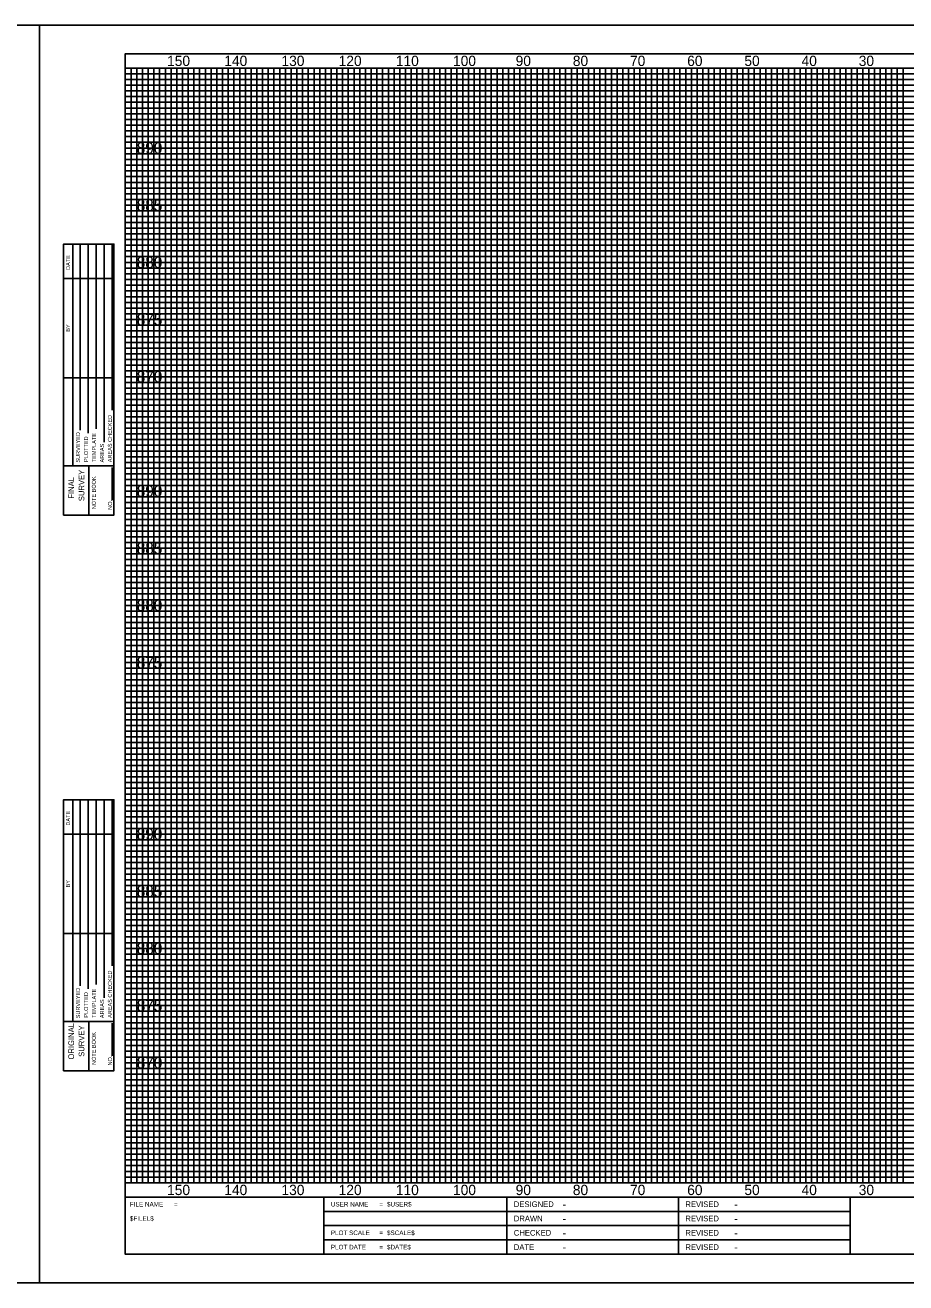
# Model space of a CAD drawing. Extents: x -26 to 24680, y -10 to 21582.
# Drawn here: x 22637.5 to 22791.5, y 5798.5 to 6018.5 of the extents above; entities that cross this region are included whole.
import ezdxf

# ---------------------------------------------------------------- set-up
doc = ezdxf.new("R2010")
doc.units = 0
for name, color, linetype in [('Sheets_General Details', 7, 'Continuous'), ('Sheets_Minor Grid', 7, 'Continuous'), ('Sheets_Printer Plotting Border', 7, 'Continuous')]:
    doc.layers.add(name, color=color, linetype=linetype)

msp = doc.modelspace()

# ---------------------------------------------------------------- linework, layer by layer
at = {"layer": 'Sheets_General Details'}
for p, q in [((22300.03, 6018.52), (22640.03, 6018.52)), ((22640.01, 6018.52), (22640.03, 6018.52)), ((22640.03, 6018.52), (22640.03, 5798.52)), ((22640.03, 6018.52), (22980.03, 6018.52)), ((22640.03, 5798.52), (22640.03, 6018.52)), ((22655.03, 6011.02), (22975.03, 6011.02)), ((22645.83, 5941.42), (22645.83, 5980.22)), ((22647.13, 5947.67), (22647.13, 5980.13)), ((22648.53, 5947.14), (22648.53, 5980.14)), ((22649.93, 5947.92), (22649.93, 5980.14)), ((22651.33, 5945.59), (22651.33, 5980.13)), ((22652.73, 5951.17), (22652.73, 5980.07)), ((22644.23, 5974.22), (22653.03, 5974.22)), ((22644.23, 5956.82), (22653.03, 5956.82)), ((22644.23, 5941.42), (22653.03, 5941.42)), ((22648.63, 5932.82), (22648.63, 5941.42)), ((22652.73, 5935.44), (22652.73, 5941.15)), ((22645.83, 5844.22), (22645.83, 5883.02)), ((22647.13, 5850.47), (22647.13, 5882.93)), ((22648.53, 5849.94), (22648.53, 5882.94)), ((22649.93, 5850.72), (22649.93, 5882.94)), ((22651.33, 5848.39), (22651.33, 5882.93)), ((22652.73, 5853.97), (22652.73, 5882.87)), ((22644.23, 5877.02), (22653.03, 5877.02)), ((22644.23, 5859.62), (22653.03, 5859.62)), ((22644.23, 5844.22), (22653.03, 5844.22)), ((22648.63, 5835.62), (22648.63, 5844.22)), ((22652.73, 5838.24), (22652.73, 5843.95)), ((22655.03, 5816.02), (22975.03, 5816.02)), ((22655.03, 5813.52), (22975.03, 5813.52)), ((22689.77, 5813.52), (22689.77, 5803.52)), ((22721.77, 5813.52), (22721.77, 5803.52)), ((22751.77, 5813.52), (22751.77, 5803.52)), ((22781.77, 5813.52), (22781.77, 5803.52)), ((22689.77, 5811.02), (22781.77, 5811.02)), ((22689.77, 5808.52), (22781.77, 5808.52)), ((22689.77, 5806.02), (22781.77, 5806.02)), ((22640.03, 5798.52), (22300.03, 5798.52)), ((22980.03, 5798.52), (22640.03, 5798.52))]:
    msp.add_line(p, q, dxfattribs=at)
for points in [[(22975.03, 5803.52), (22655.03, 5803.52), (22655.03, 6013.52), (22975.03, 6013.52)], [(22644.23, 5932.82), (22644.23, 5980.22), (22653.03, 5980.22), (22653.03, 5932.82)], [(22644.23, 5835.62), (22644.23, 5883.02), (22653.03, 5883.02), (22653.03, 5835.62)]]:
    msp.add_lwpolyline(points, close=True, dxfattribs=at)
for points in [[(22665.03, 6011.02), (22665.03, 5816.02), (22655.03, 5816.02)], [(22685.03, 6011.02), (22685.03, 5816.02), (22675.03, 5816.02), (22675.03, 6011.02)], [(22705.03, 6011.02), (22705.03, 5816.02), (22695.03, 5816.02), (22695.03, 6011.02)], [(22725.03, 6011.02), (22725.03, 5816.02), (22715.03, 5816.02), (22715.03, 6011.02)], [(22745.03, 6011.02), (22745.03, 5816.02), (22735.03, 5816.02), (22735.03, 6011.02)], [(22765.03, 6011.02), (22765.03, 5816.02), (22755.03, 5816.02), (22755.03, 6011.02)], [(22785.03, 6011.02), (22785.03, 5816.02), (22775.03, 5816.02), (22775.03, 6011.02)], [(22655.03, 5996.02), (22975.03, 5996.02), (22975.03, 6006.02), (22655.03, 6006.02)], [(22655.03, 5976.02), (22975.03, 5976.02), (22975.03, 5986.02), (22655.03, 5986.02)], [(22655.03, 5956.02), (22975.03, 5956.02), (22975.03, 5966.02), (22655.03, 5966.02)], [(22655.03, 5936.02), (22975.03, 5936.02), (22975.03, 5946.02), (22655.03, 5946.02)], [(22655.03, 5916.02), (22975.03, 5916.02), (22975.03, 5926.02), (22655.03, 5926.02)], [(22655.03, 5896.02), (22975.03, 5896.02), (22975.03, 5906.02), (22655.03, 5906.02)], [(22655.03, 5876.02), (22975.03, 5876.02), (22975.03, 5886.02), (22655.03, 5886.02)], [(22655.03, 5856.02), (22975.03, 5856.02), (22975.03, 5866.02), (22655.03, 5866.02)], [(22655.03, 5836.02), (22975.03, 5836.02), (22975.03, 5846.02), (22655.03, 5846.02)], [(22655.03, 5826.02), (22975.03, 5826.02), (22975.03, 5836.02), (22655.03, 5836.02)]]:
    msp.add_lwpolyline(points, dxfattribs=at)
at = {"layer": 'Sheets_Minor Grid'}
for points in [[(22655.03, 6010.02), (22975.03, 6010.02), (22975.03, 6011.02)], [(22656.48, 5816.02), (22656.03, 5816.02), (22656.03, 6011.02)], [(22658.03, 6011.02), (22658.03, 5816.02), (22657.03, 5816.02), (22657.03, 6011.02)], [(22660.03, 6011.02), (22660.03, 5816.02), (22659.03, 5816.02), (22659.03, 6011.02)], [(22662.03, 6011.02), (22662.03, 5816.02), (22661.03, 5816.02), (22661.03, 6011.02)], [(22664.03, 6011.02), (22664.03, 5816.02), (22663.03, 5816.02), (22663.03, 6011.02)], [(22667.03, 6011.02), (22667.03, 5816.02), (22666.03, 5816.02), (22666.03, 6011.02)], [(22669.03, 6011.02), (22669.03, 5816.02), (22668.03, 5816.02), (22668.03, 6011.02)], [(22671.03, 6011.02), (22671.03, 5816.02), (22670.03, 5816.02), (22670.03, 6011.02)], [(22673.03, 6011.02), (22673.03, 5816.02), (22672.03, 5816.02), (22672.03, 6011.02)], [(22676.03, 6011.02), (22676.03, 5816.02), (22674.03, 5816.02), (22674.03, 6011.02)], [(22678.03, 6011.02), (22678.03, 5816.02), (22677.03, 5816.02), (22677.03, 6011.02)], [(22680.03, 6011.02), (22680.03, 5816.02), (22679.03, 5816.02), (22679.03, 6011.02)], [(22682.03, 6011.02), (22682.03, 5816.02), (22681.03, 5816.02), (22681.03, 6011.02)], [(22684.03, 6011.02), (22684.03, 5816.02), (22683.03, 5816.02), (22683.03, 6011.02)], [(22687.03, 6011.02), (22687.03, 5816.02), (22686.03, 5816.02), (22686.03, 6011.02)], [(22689.03, 6011.02), (22689.03, 5816.02), (22688.03, 5816.02), (22688.03, 6011.02)], [(22691.03, 6011.02), (22691.03, 5816.02), (22690.03, 5816.02), (22690.03, 6011.02)], [(22693.03, 6011.02), (22693.03, 5816.02), (22692.03, 5816.02), (22692.03, 6011.02)], [(22696.03, 6011.02), (22696.03, 5816.02), (22694.03, 5816.02), (22694.03, 6011.02)], [(22698.03, 6011.02), (22698.03, 5816.02), (22697.03, 5816.02)], [(22697.03, 5816.02), (22697.03, 6011.02)], [(22700.03, 6011.02), (22700.03, 5816.02), (22699.03, 5816.02), (22699.03, 6011.02)], [(22702.03, 6011.02), (22702.03, 5816.02), (22701.03, 5816.02), (22701.03, 6011.02)], [(22704.03, 6011.02), (22704.03, 5816.02), (22703.03, 5816.02), (22703.03, 6011.02)], [(22707.03, 6011.02), (22707.03, 5816.02), (22706.03, 5816.02), (22706.03, 6011.02)], [(22709.03, 6011.02), (22709.03, 5816.02), (22708.03, 5816.02), (22708.03, 6011.02)], [(22711.03, 6011.02), (22711.03, 5816.02), (22710.03, 5816.02), (22710.03, 6011.02)], [(22713.03, 6011.02), (22713.03, 5816.02), (22712.03, 5816.02), (22712.03, 6011.02)], [(22716.03, 6011.02), (22716.03, 5816.02), (22714.03, 5816.02), (22714.03, 6011.02)], [(22718.03, 6011.02), (22718.03, 5816.02), (22717.03, 5816.02), (22717.03, 6011.02)], [(22720.03, 6011.02), (22720.03, 5816.02), (22719.03, 5816.02), (22719.03, 6011.02)], [(22722.03, 6011.02), (22722.03, 5816.02), (22721.03, 5816.02), (22721.03, 6011.02)], [(22724.03, 6011.02), (22724.03, 5816.02), (22723.03, 5816.02), (22723.03, 6011.02)], [(22727.03, 6011.02), (22727.03, 5816.02), (22726.03, 5816.02), (22726.03, 6011.02)], [(22729.03, 6011.02), (22729.03, 5816.02), (22728.03, 5816.02), (22728.03, 6011.02)], [(22731.03, 6011.02), (22731.03, 5816.02), (22730.03, 5816.02), (22730.03, 6011.02)], [(22733.03, 6011.02), (22733.03, 5816.02), (22732.03, 5816.02), (22732.03, 6011.02)], [(22736.03, 6011.02), (22736.03, 5816.02), (22734.03, 5816.02), (22734.03, 6011.02)], [(22738.03, 6011.02), (22738.03, 5816.02), (22737.03, 5816.02), (22737.03, 6011.02)], [(22740.03, 6011.02), (22740.03, 5816.02), (22739.03, 5816.02), (22739.03, 6011.02)], [(22742.03, 6011.02), (22742.03, 5816.02), (22741.03, 5816.02), (22741.03, 6011.02)], [(22744.03, 6011.02), (22744.03, 5816.02), (22743.03, 5816.02), (22743.03, 6011.02)], [(22747.03, 6011.02), (22747.03, 5816.02), (22746.03, 5816.02), (22746.03, 6011.02)], [(22749.03, 6011.02), (22749.03, 5816.02), (22748.03, 5816.02), (22748.03, 6011.02)], [(22751.03, 6011.02), (22751.03, 5816.02), (22750.03, 5816.02), (22750.03, 6011.02)], [(22753.03, 6011.02), (22753.03, 5816.02), (22752.03, 5816.02)], [(22752.03, 5816.02), (22752.03, 6011.02)], [(22756.03, 6011.02), (22756.03, 5816.02), (22754.03, 5816.02), (22754.03, 6011.02)], [(22758.03, 6011.02), (22758.03, 5816.02), (22757.03, 5816.02), (22757.03, 6011.02)], [(22760.03, 6011.02), (22760.03, 5816.02), (22759.03, 5816.02), (22759.03, 6011.02)], [(22762.03, 6011.02), (22762.03, 5816.02), (22761.03, 5816.02), (22761.03, 6011.02)], [(22764.03, 6011.02), (22764.03, 5816.02), (22763.03, 5816.02), (22763.03, 6011.02)], [(22767.03, 6011.02), (22767.03, 5816.02), (22766.03, 5816.02), (22766.03, 6011.02)], [(22769.03, 6011.02), (22769.03, 5816.02), (22768.03, 5816.02), (22768.03, 6011.02)], [(22771.03, 6011.02), (22771.03, 5816.02), (22770.03, 5816.02), (22770.03, 6011.02)], [(22773.03, 6011.02), (22773.03, 5816.02), (22772.03, 5816.02), (22772.03, 6011.02)], [(22776.03, 6011.02), (22776.03, 5816.02), (22774.03, 5816.02), (22774.03, 6011.02)], [(22778.03, 6011.02), (22778.03, 5816.02), (22777.03, 5816.02), (22777.03, 6011.02)], [(22780.03, 6011.02), (22780.03, 5816.02), (22779.03, 5816.02), (22779.03, 6011.02)], [(22782.03, 6011.02), (22782.03, 5816.02), (22781.03, 5816.02), (22781.03, 6011.02)], [(22784.03, 6011.02), (22784.03, 5816.02), (22783.03, 5816.02), (22783.03, 6011.02)], [(22787.03, 6011.02), (22787.03, 5816.02), (22786.03, 5816.02), (22786.03, 6011.02)], [(22789.03, 6011.02), (22789.03, 5816.02), (22788.03, 5816.02), (22788.03, 6011.02)], [(22791.03, 6011.02), (22791.03, 5816.02), (22790.03, 5816.02), (22790.03, 6011.02)], [(22655.03, 6008.02), (22975.03, 6008.02), (22975.03, 6009.02), (22655.03, 6009.02)], [(22655.03, 6005.02), (22975.03, 6005.02), (22975.03, 6007.02), (22655.03, 6007.02)], [(22655.03, 6003.02), (22975.03, 6003.02), (22975.03, 6004.02), (22655.03, 6004.02)], [(22655.03, 6001.02), (22975.03, 6001.02), (22975.03, 6002.02), (22655.03, 6002.02)], [(22655.03, 5999.02), (22975.03, 5999.02), (22975.03, 6000.02), (22655.03, 6000.02)], [(22655.03, 5997.02), (22975.03, 5997.02), (22975.03, 5998.02), (22655.03, 5998.02)], [(22655.03, 5994.02), (22975.03, 5994.02), (22975.03, 5995.02), (22655.03, 5995.02)], [(22655.03, 5992.02), (22975.03, 5992.02), (22975.03, 5993.02), (22655.03, 5993.02)], [(22655.03, 5990.02), (22975.03, 5990.02), (22975.03, 5991.02), (22655.03, 5991.02)], [(22655.03, 5988.02), (22975.03, 5988.02), (22975.03, 5989.02), (22655.03, 5989.02)], [(22655.03, 5985.02), (22975.03, 5985.02), (22975.03, 5987.02), (22655.03, 5987.02)], [(22655.03, 5983.02), (22975.03, 5983.02), (22975.03, 5984.02), (22655.03, 5984.02)], [(22655.03, 5981.02), (22975.03, 5981.02), (22975.03, 5982.02), (22655.03, 5982.02)], [(22655.03, 5979.02), (22975.03, 5979.02), (22975.03, 5980.02), (22655.03, 5980.02)], [(22655.03, 5977.02), (22975.03, 5977.02), (22975.03, 5978.02), (22655.03, 5978.02)], [(22655.03, 5974.02), (22975.03, 5974.02), (22975.03, 5975.02), (22655.03, 5975.02)], [(22655.03, 5972.02), (22975.03, 5972.02), (22975.03, 5973.02), (22655.03, 5973.02)], [(22655.03, 5970.02), (22975.03, 5970.02), (22975.03, 5971.02), (22655.03, 5971.02)], [(22655.03, 5968.02), (22975.03, 5968.02), (22975.03, 5969.02), (22655.03, 5969.02)], [(22655.03, 5965.02), (22975.03, 5965.02), (22975.03, 5967.02), (22655.03, 5967.02)], [(22655.03, 5963.02), (22975.03, 5963.02), (22975.03, 5964.02), (22655.03, 5964.02)], [(22655.03, 5961.02), (22975.03, 5961.02), (22975.03, 5962.02), (22655.03, 5962.02)], [(22655.03, 5959.02), (22975.03, 5959.02), (22975.03, 5960.02), (22655.03, 5960.02)], [(22655.03, 5957.02), (22975.03, 5957.02), (22975.03, 5958.02), (22655.03, 5958.02)], [(22655.03, 5954.02), (22975.03, 5954.02), (22975.03, 5955.02), (22655.03, 5955.02)], [(22655.03, 5952.02), (22975.03, 5952.02), (22975.03, 5953.02), (22655.03, 5953.02)], [(22655.03, 5950.02), (22975.03, 5950.02), (22975.03, 5951.02), (22655.03, 5951.02)], [(22655.03, 5948.02), (22975.03, 5948.02), (22975.03, 5949.02), (22655.03, 5949.02)], [(22655.03, 5945.02), (22975.03, 5945.02), (22975.03, 5947.02), (22655.03, 5947.02)], [(22655.03, 5943.02), (22975.03, 5943.02), (22975.03, 5944.02), (22655.03, 5944.02)], [(22655.03, 5941.02), (22975.03, 5941.02), (22975.03, 5942.02), (22655.03, 5942.02)], [(22655.03, 5939.02), (22975.03, 5939.02), (22975.03, 5940.02), (22655.03, 5940.02)], [(22655.03, 5937.02), (22975.03, 5937.02), (22975.03, 5938.02), (22655.03, 5938.02)], [(22655.03, 5934.02), (22975.03, 5934.02), (22975.03, 5935.02), (22655.03, 5935.02)], [(22655.03, 5932.02), (22975.03, 5932.02), (22975.03, 5933.02), (22655.03, 5933.02)], [(22655.03, 5930.02), (22975.03, 5930.02), (22975.03, 5931.02), (22655.03, 5931.02)], [(22655.03, 5928.02), (22975.03, 5928.02), (22975.03, 5929.02), (22655.03, 5929.02)], [(22655.03, 5925.02), (22975.03, 5925.02), (22975.03, 5927.02), (22655.03, 5927.02)], [(22655.03, 5923.02), (22975.03, 5923.02), (22975.03, 5924.02), (22655.03, 5924.02)], [(22655.03, 5921.02), (22975.03, 5921.02), (22975.03, 5922.02), (22655.03, 5922.02)], [(22655.03, 5919.02), (22975.03, 5919.02), (22975.03, 5920.02), (22655.03, 5920.02)], [(22655.03, 5917.02), (22975.03, 5917.02), (22975.03, 5918.02), (22655.03, 5918.02)], [(22655.03, 5914.02), (22975.03, 5914.02), (22975.03, 5915.02), (22655.03, 5915.02)], [(22655.03, 5912.02), (22975.03, 5912.02), (22975.03, 5913.02), (22655.03, 5913.02)], [(22655.03, 5910.02), (22975.03, 5910.02), (22975.03, 5911.02), (22655.03, 5911.02)], [(22655.03, 5908.02), (22975.03, 5908.02), (22975.03, 5909.02), (22655.03, 5909.02)], [(22655.03, 5905.02), (22975.03, 5905.02), (22975.03, 5907.02), (22655.03, 5907.02)], [(22655.03, 5903.02), (22975.03, 5903.02), (22975.03, 5904.02), (22655.03, 5904.02)], [(22655.03, 5901.02), (22975.03, 5901.02), (22975.03, 5902.02), (22655.03, 5902.02)], [(22655.03, 5899.02), (22975.03, 5899.02), (22975.03, 5900.02), (22655.03, 5900.02)], [(22655.03, 5897.02), (22975.03, 5897.02), (22975.03, 5898.02), (22655.03, 5898.02)], [(22655.03, 5894.02), (22975.03, 5894.02), (22975.03, 5895.02), (22655.03, 5895.02)], [(22655.03, 5892.02), (22975.03, 5892.02), (22975.03, 5893.02), (22655.03, 5893.02)], [(22655.03, 5890.02), (22975.03, 5890.02), (22975.03, 5891.02), (22655.03, 5891.02)], [(22655.03, 5888.02), (22975.03, 5888.02), (22975.03, 5889.02), (22655.03, 5889.02)], [(22655.03, 5885.02), (22975.03, 5885.02), (22975.03, 5887.02), (22655.03, 5887.02)], [(22655.03, 5883.02), (22975.03, 5883.02), (22975.03, 5884.02), (22655.03, 5884.02)], [(22655.03, 5881.02), (22975.03, 5881.02), (22975.03, 5882.02), (22655.03, 5882.02)], [(22655.03, 5879.02), (22975.03, 5879.02), (22975.03, 5880.02), (22655.03, 5880.02)], [(22655.03, 5877.02), (22975.03, 5877.02), (22975.03, 5878.02), (22655.03, 5878.02)], [(22655.03, 5874.02), (22975.03, 5874.02), (22975.03, 5875.02), (22655.03, 5875.02)], [(22655.03, 5872.02), (22975.03, 5872.02), (22975.03, 5873.02), (22655.03, 5873.02)], [(22655.03, 5870.02), (22975.03, 5870.02), (22975.03, 5871.02), (22655.03, 5871.02)], [(22655.03, 5868.02), (22975.03, 5868.02), (22975.03, 5869.02), (22655.03, 5869.02)], [(22655.03, 5865.02), (22975.03, 5865.02), (22975.03, 5867.02), (22655.03, 5867.02)], [(22655.03, 5863.02), (22975.03, 5863.02), (22975.03, 5864.02), (22655.03, 5864.02)], [(22655.03, 5861.02), (22975.03, 5861.02), (22975.03, 5862.02), (22655.03, 5862.02)], [(22655.03, 5859.02), (22975.03, 5859.02), (22975.03, 5860.02), (22655.03, 5860.02)], [(22655.03, 5857.02), (22975.03, 5857.02), (22975.03, 5858.02), (22655.03, 5858.02)], [(22655.03, 5854.02), (22975.03, 5854.02), (22975.03, 5855.02), (22655.03, 5855.02)], [(22655.03, 5852.02), (22975.03, 5852.02), (22975.03, 5853.02), (22655.03, 5853.02)], [(22655.03, 5850.02), (22975.03, 5850.02), (22975.03, 5851.02), (22655.03, 5851.02)], [(22655.03, 5848.02), (22975.03, 5848.02), (22975.03, 5849.02), (22655.03, 5849.02)], [(22655.03, 5845.02), (22975.03, 5845.02), (22975.03, 5847.02), (22655.03, 5847.02)], [(22655.03, 5843.02), (22975.03, 5843.02), (22975.03, 5844.02), (22655.03, 5844.02)], [(22655.03, 5841.02), (22975.03, 5841.02), (22975.03, 5842.02), (22655.03, 5842.02)], [(22655.03, 5839.02), (22975.03, 5839.02), (22975.03, 5840.02), (22655.03, 5840.02)], [(22655.03, 5837.02), (22975.03, 5837.02), (22975.03, 5838.02), (22655.03, 5838.02)], [(22655.03, 5834.02), (22975.03, 5834.02), (22975.03, 5835.02), (22655.03, 5835.02)], [(22655.03, 5832.02), (22975.03, 5832.02), (22975.03, 5833.02), (22655.03, 5833.02)], [(22655.03, 5830.02), (22975.03, 5830.02), (22975.03, 5831.02), (22655.03, 5831.02)], [(22655.03, 5828.02), (22975.03, 5828.02), (22975.03, 5829.02), (22655.03, 5829.02)], [(22655.03, 5825.02), (22975.03, 5825.02), (22975.03, 5827.02), (22655.03, 5827.02)], [(22655.03, 5823.02), (22975.03, 5823.02), (22975.03, 5824.02), (22655.03, 5824.02)], [(22655.03, 5821.02), (22975.03, 5821.02), (22975.03, 5822.02), (22655.03, 5822.02)], [(22655.03, 5819.02), (22975.03, 5819.02), (22975.03, 5820.02), (22655.03, 5820.02)], [(22655.03, 5817.02), (22975.03, 5817.02), (22975.03, 5818.02), (22655.03, 5818.02)], [(22656.03, 5816.02), (22655.03, 5816.02)]]:
    msp.add_lwpolyline(points, dxfattribs=at)
at = {"layer": 'Sheets_Printer Plotting Border'}
for points in [[(22300.03, 5798.52), (22640.03, 5798.52), (22640.03, 6018.52), (22300.03, 6018.52)], [(22640.03, 5798.52), (22980.03, 5798.52), (22980.03, 6018.52), (22640.03, 6018.52)]]:
    msp.add_lwpolyline(points, close=True, dxfattribs=at)

# ---------------------------------------------------------------- texts
at = {"layer": 'Sheets_General Details'}
for s, height, p in [('150', 1.8, (22662.34, 6011.37)), ('140', 1.8, (22672.34, 6011.37)), ('130', 1.8, (22682.34, 6011.37)), ('120', 1.8, (22692.34, 6011.37)), ('110', 1.8, (22702.34, 6011.37)), ('100', 1.8, (22712.34, 6011.37)), ('90', 1.8, (22723.29, 6011.37)), ('80', 1.8, (22733.29, 6011.37)), ('70', 1.8, (22743.29, 6011.37)), ('60', 1.8, (22753.29, 6011.37)), ('50', 1.8, (22763.29, 6011.37)), ('40', 1.8, (22773.29, 6011.37)), ('30', 1.8, (22783.29, 6011.37)), ('890', 2, (22657.04, 5996.02)), ('885', 2, (22657.04, 5986.02)), ('880', 2, (22657.04, 5976.02)), ('875', 2, (22657.04, 5966.02)), ('870', 2, (22657.04, 5956.02)), ('890', 2, (22657.04, 5936.02)), ('885', 2, (22657.04, 5926.02)), ('880', 2, (22657.04, 5916.02)), ('875', 2, (22657.04, 5906.02)), ('890', 2, (22657.04, 5876.02)), ('885', 2, (22657.04, 5866.02)), ('880', 2, (22657.04, 5856.02)), ('875', 2, (22657.04, 5846.02)), ('870', 2, (22657.04, 5836.02)), ('150', 1.8, (22662.34, 5813.87)), ('140', 1.8, (22672.34, 5813.87)), ('130', 1.8, (22682.34, 5813.87)), ('120', 1.8, (22692.34, 5813.87)), ('110', 1.8, (22702.34, 5813.87)), ('100', 1.8, (22712.34, 5813.87)), ('90', 1.8, (22723.29, 5813.87)), ('80', 1.8, (22733.29, 5813.87)), ('70', 1.8, (22743.29, 5813.87)), ('60', 1.8, (22753.29, 5813.87)), ('50', 1.8, (22763.29, 5813.87)), ('40', 1.8, (22773.29, 5813.87)), ('30', 1.8, (22783.29, 5813.87)), ('DESIGNED', 1, (22722.97, 5811.77)), ('REVISED', 1, (22752.97, 5811.77)), ('DRAWN', 1, (22722.97, 5809.27)), ('-', 1.4, (22731.51, 5811.57)), ('REVISED', 1, (22752.97, 5809.27)), ('-', 1.4, (22761.51, 5811.57)), ('-', 1.4, (22731.51, 5809.07)), ('-', 1.4, (22761.51, 5809.07)), ('CHECKED', 1, (22722.97, 5806.77)), ('-', 1.4, (22731.51, 5806.57)), ('REVISED', 1, (22752.97, 5806.77)), ('-', 1.4, (22761.51, 5806.57)), ('DATE', 1, (22722.97, 5804.27)), ('-', 1.4, (22731.51, 5804.07)), ('REVISED', 1, (22752.97, 5804.27)), ('-', 1.4, (22761.51, 5804.07))]:
    msp.add_text(s, height=height, dxfattribs=at).set_placement(p)
for s, height, rotation, p in [('DATE', 0.7, 90, (22645.36, 5975.7)), ('BY', 0.7, 90, (22645.36, 5964.89)), ('AREAS CHECKED', 0.7, 90, (22652.68, 5942.07)), ('SURVEYED', 0.7, 90, (22647.11, 5942)), ('TEMPLATE', 0.7, 90, (22649.91, 5942.07)), ('PLOTTED', 0.7, 90, (22648.51, 5942.11)), ('AREAS', 0.7, 90, (22651.31, 5942.02)), ('SURVEY', 1, 90, (22647.87, 5935.25)), ('FINAL', 1, 90, (22646.07, 5935.69)), ('NOTE BOOK', 0.7, 90, (22649.88, 5933.84)), ('NO.', 0.7, 90, (22652.71, 5933.74)), ('DATE', 0.7, 90, (22645.36, 5878.5)), ('BY', 0.7, 90, (22645.36, 5867.69)), ('AREAS CHECKED', 0.7, 90, (22652.68, 5844.87)), ('SURVEYED', 0.7, 90, (22647.11, 5844.8)), ('PLOTTED', 0.7, 90, (22648.51, 5844.91)), ('TEMPLATE', 0.7, 90, (22649.91, 5844.87)), ('AREAS', 0.7, 90, (22651.31, 5844.82)), ('ORIGINAL', 1, 90, (22646.07, 5837.58)), ('SURVEY', 1, 90, (22647.87, 5838.05)), ('NOTE BOOK', 0.7, 90, (22649.88, 5836.64)), ('NO.', 0.7, 90, (22652.71, 5836.54)), ('FILE NAME', 0.8, 360, (22655.83, 5811.87)), ('=', 0.8, 360, (22663.55, 5811.87)), ('USER NAME', 0.8, 360, (22690.97, 5811.87)), ('=', 0.8, 360, (22699.45, 5811.87)), ('$USER$', 0.8, 360, (22700.79, 5811.87)), ('$FILEL$', 0.8, 360, (22655.83, 5809.37)), ('PLOT SCALE', 0.8, 360, (22690.97, 5806.87)), ('=', 0.8, 360, (22699.45, 5806.87)), ('$SCALE$', 0.8, 360, (22700.79, 5806.87)), ('PLOT DATE', 0.8, 360, (22690.97, 5804.37)), ('=', 0.8, 360, (22699.45, 5804.37)), ('$DATE$', 0.8, 360, (22700.79, 5804.37))]:
    msp.add_text(s, height=height, rotation=rotation, dxfattribs=at).set_placement(p)

doc.saveas('drawing.dxf')
